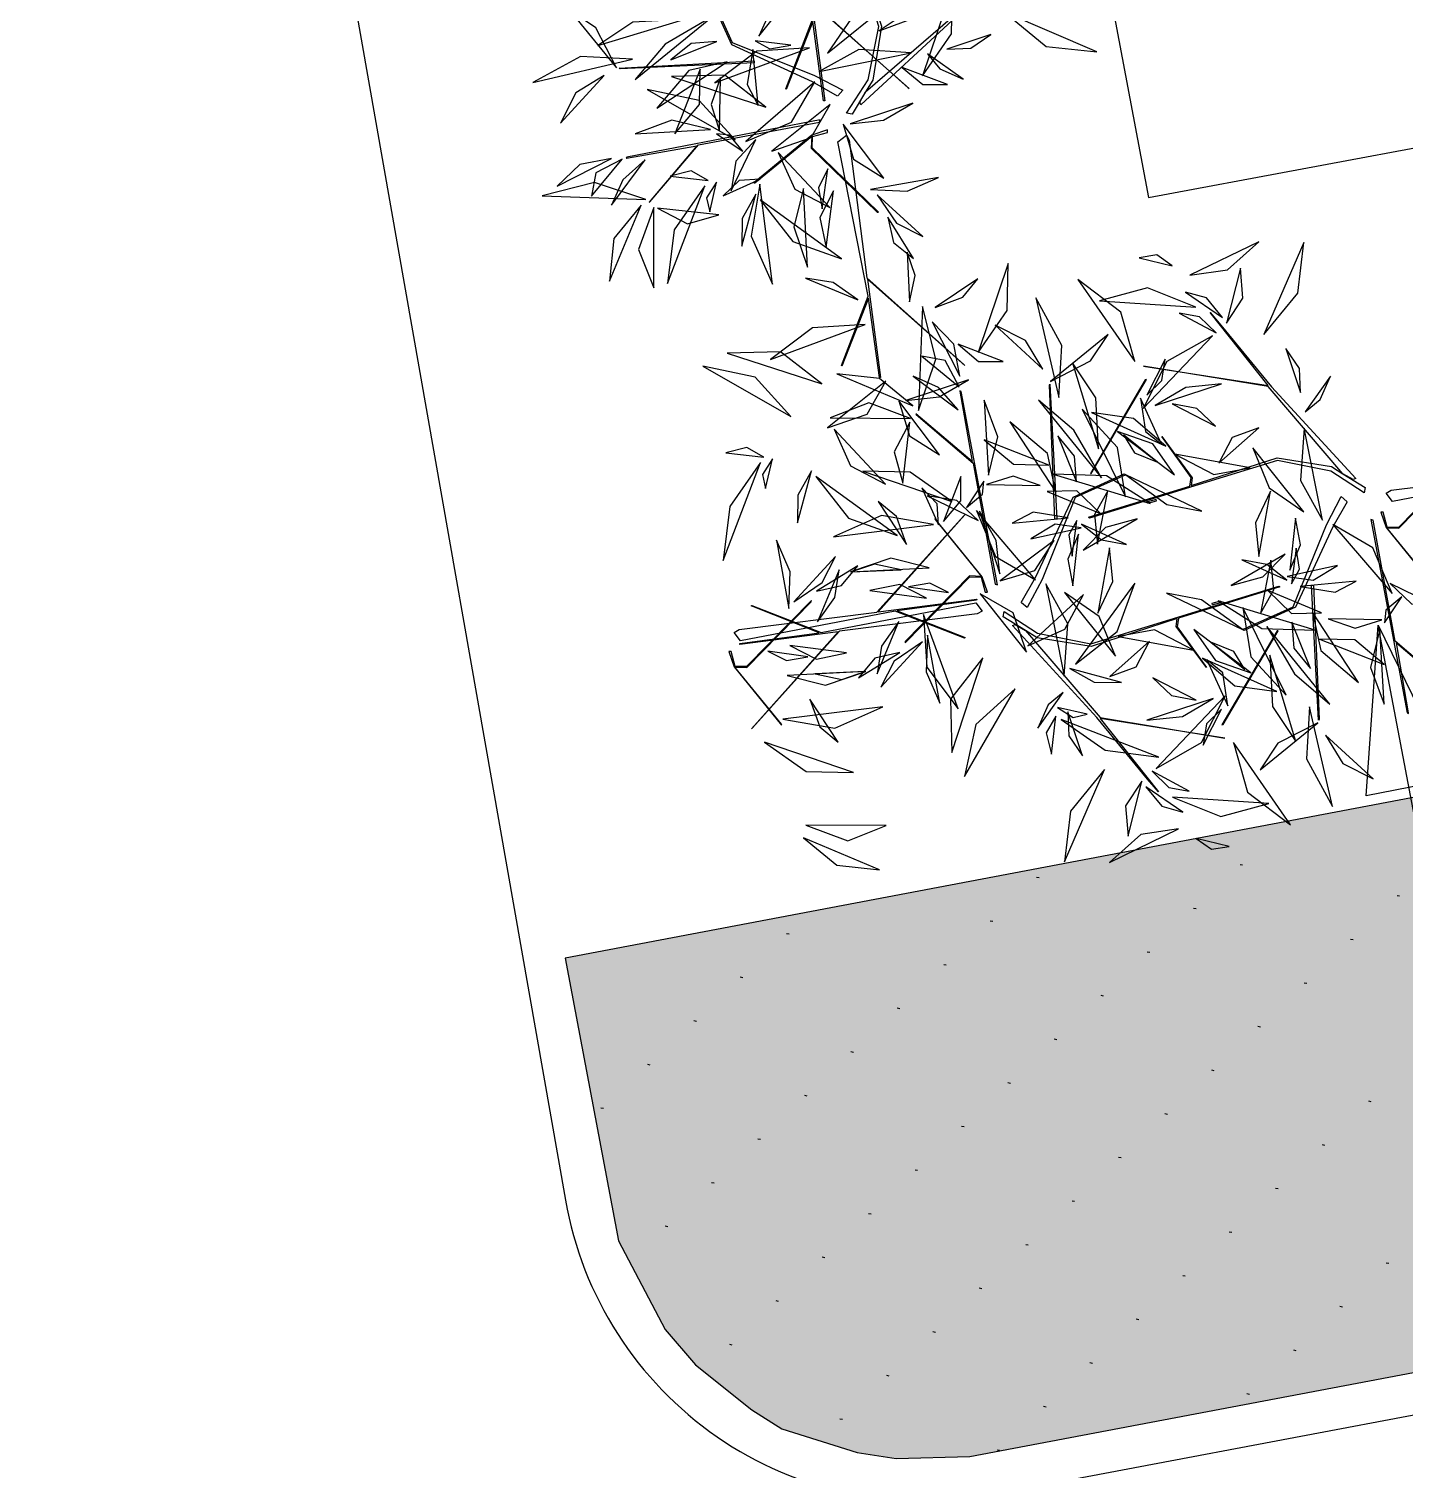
# Model space of a CAD drawing. Header units: centimetres. Extents: x 197412 to 267601, y -375791 to -305433.
# Drawn here: x 203006 to 205651, y -341814 to -339044 of the extents above; entities that cross this region are included whole.
import ezdxf

# ---------------------------------------------------------------- set-up
doc = ezdxf.new("R2010")
doc.units = ezdxf.units.CM
doc.layers.add('3-BAT C-Niveau 0', color=250, linetype='Continuous')

# ---------------------------------------------------------------- blocks, each defined once
blk = doc.blocks.new('Groupe-250-1')
at = {"linetype": 'Continuous', "flags": 128}
for points in [[(12313, -46793.02), (12306.65, -46788.84), (12296.37, -46786.8), (12260.24, -46797.91), (12260.03, -46797.73), (12279.5, -46791.75), (12279.78, -46790.05), (12274.12, -46782.22), (12279.95, -46790.14), (12279.79, -46791.64), (12296.33, -46786.27), (12306.72, -46787.97), (12308.94, -46789.36), (12294.56, -46772.61), (12270.63, -46768.65), (12294.55, -46772.42), (12283.41, -46758.36), (12285.5, -46760.79), (12295.19, -46772.62), (12311.41, -46790.28), (12310.91, -46790.48), (12308.94, -46789.36), (12313.24, -46791.97)], [(12252.52, -46772.33), (12252.64, -46772.11), (12253.97, -46798.09), (12253.59, -46798.07)], [(12260.4, -46789.3), (12260.59, -46789.3), (12271.17, -46771.25), (12270.91, -46771.28)], [(12361.56, -46770.47), (12344.96, -46789.11), (12363.87, -46786.66), (12363.85, -46786.89), (12348.61, -46788.91), (12361.67, -46794.08), (12361.5, -46794.16), (12348.19, -46788.97), (12318.49, -46794.7), (12317.23, -46793.08), (12318.21, -46792.53), (12344.67, -46789.22), (12361.37, -46770.64)], [(12316.24, -46796.73), (12317.23, -46799.69), (12326.36, -46810.89), (12326.33, -46810.71), (12317.41, -46799.73), (12319.72, -46799.84), (12332.04, -46787.22), (12332.09, -46786.95), (12319.64, -46799.66), (12317.46, -46799.59), (12316.71, -46796.73)], [(12236.25, -46797.25), (12219.65, -46815.89), (12238.56, -46813.43), (12238.54, -46813.67), (12223.3, -46815.68), (12236.36, -46820.85), (12236.19, -46820.94), (12222.88, -46815.74), (12193.18, -46821.47), (12191.92, -46819.86), (12192.9, -46819.31), (12219.36, -46815.99), (12236.06, -46797.42)], [(12240.63, -46812.11), (12239.64, -46809.15), (12230.51, -46797.95), (12230.55, -46798.13), (12239.46, -46809.11), (12237.15, -46809), (12224.83, -46821.62), (12224.79, -46821.88), (12237.23, -46809.18), (12239.41, -46809.25), (12240.16, -46812.11)], [(12243.87, -46815.82), (12250.22, -46820), (12260.5, -46822.04), (12296.64, -46810.93), (12296.84, -46811.11), (12277.37, -46817.09), (12277.09, -46818.79), (12282.75, -46826.62), (12276.92, -46818.7), (12277.08, -46817.19), (12260.54, -46822.57), (12250.15, -46820.87), (12247.93, -46819.48), (12262.32, -46836.22), (12286.24, -46840.19), (12262.32, -46836.42), (12273.47, -46850.48), (12271.37, -46848.05), (12261.68, -46836.22), (12245.46, -46818.55), (12245.96, -46818.36), (12247.93, -46819.48), (12243.63, -46816.87)], [(12304.35, -46836.51), (12304.23, -46836.73), (12302.9, -46810.75), (12303.29, -46810.77)], [(12190.93, -46823.51), (12191.92, -46826.47), (12201.05, -46837.67), (12201.02, -46837.49), (12192.1, -46826.5), (12194.41, -46826.62), (12206.73, -46814), (12206.78, -46813.73), (12194.33, -46826.43), (12192.15, -46826.37), (12191.4, -46823.5)], [(12195.31, -46838.37), (12211.91, -46819.73), (12193.01, -46822.18), (12193.03, -46821.95), (12208.26, -46819.93), (12195.2, -46814.76), (12195.37, -46814.68), (12208.68, -46819.87), (12238.38, -46814.14), (12239.64, -46815.75), (12238.66, -46816.3), (12212.2, -46819.62), (12195.5, -46838.2)], [(12296.47, -46819.54), (12296.28, -46819.54), (12285.7, -46837.59), (12285.96, -46837.56)]]:
    blk.add_lwpolyline(points, close=True, dxfattribs=at)
for points in [[(12235.35, -46773.51), (12237.66, -46786.99), (12226.86, -46777.84), (12226.92, -46777.98), (12237.87, -46787.31), (12242.14, -46810.58), (12242.59, -46810.71), (12235.57, -46773.52), (12235.32, -46773.4), (12235.34, -46773.47)], [(12247.12, -46814.07), (12249.87, -46809.28), (12257.07, -46793.83), (12266.88, -46789.39), (12267.23, -46789.56), (12257.47, -46793.9), (12251.12, -46809.66), (12248.29, -46815.09), (12247.17, -46814.17)], [(12309.75, -46794.77), (12307, -46799.56), (12299.8, -46815.01), (12289.99, -46819.45), (12289.64, -46819.28), (12299.4, -46814.94), (12305.76, -46799.18), (12308.58, -46793.75), (12309.7, -46794.67)], [(12321.53, -46835.33), (12319.22, -46821.85), (12330.01, -46831), (12329.95, -46830.86), (12319, -46821.53), (12314.73, -46798.26), (12314.28, -46798.13), (12321.31, -46835.32), (12321.55, -46835.44), (12321.53, -46835.37)]]:
    blk.add_lwpolyline(points, dxfattribs=at)
at = {"linetype": 'Continuous'}
for points in [[(12279.52, -46751.21, -212.86), (12286.79, -46750.17, -209.91), (12292.77, -46744.78, -208.14), (12292.77, -46744.78, -208.14), (12279.52, -46751.21, -212.86)], [(12279.52, -46751.21, -212.86), (12286.79, -46750.17, -209.91), (12292.77, -46744.78, -208.14), (12292.77, -46744.78, -208.14), (12279.52, -46751.21, -212.86)], [(12293.73, -46762.62, -223.66), (12300.31, -46754.62, -222.36), (12301.41, -46744.88, -219.58), (12301.41, -46744.88, -219.58), (12293.73, -46762.62, -223.66)], [(12276.13, -46749.37, -211.21), (12273.18, -46747.3, -209.03), (12269.8, -46747.87, -206.71), (12269.8, -46747.87, -206.71), (12276.13, -46749.37, -211.21)], [(12276.13, -46749.37, -211.21), (12273.18, -46747.3, -209.03), (12269.8, -46747.87, -206.71), (12269.8, -46747.87, -206.71), (12276.13, -46749.37, -211.21)], [(12286.6, -46760.42, -232.48), (12289.68, -46755.63, -232.45), (12289.23, -46749.86, -231.83), (12289.23, -46749.86, -231.83), (12286.6, -46760.42, -232.48)], [(12268.95, -46767.8, -215.07), (12266.26, -46758.27, -213.8), (12258, -46752, -214.42), (12258, -46752, -214.42), (12268.95, -46767.8, -215.07)], [(12280.67, -46757.32, -228.35), (12271.38, -46753.61, -229.1), (12262.15, -46756.11, -232.12), (12262.15, -46756.11, -232.12), (12280.67, -46757.32, -228.35)], [(12254.35, -46774.71, -223.19), (12254.94, -46764.7, -225.59), (12249.95, -46755.52, -225.79), (12249.95, -46755.52, -225.79), (12254.35, -46774.71, -223.19)], [(12254.35, -46774.71, -223.19), (12254.94, -46764.7, -225.59), (12249.95, -46755.52, -225.79), (12249.95, -46755.52, -225.79), (12254.35, -46774.71, -223.19)], [(12285.79, -46759.32, -232.75), (12282.74, -46755.57, -233.5), (12278.69, -46754.46, -235.42), (12278.69, -46754.46, -235.42), (12285.79, -46759.32, -232.75)], [(12227.36, -46777.2, -186.41), (12230.7, -46767.33, -187.61), (12228.17, -46757.23, -186.97), (12228.17, -46757.23, -186.97), (12227.36, -46777.2, -186.41)], [(12284.57, -46762.28, -229.3), (12281.39, -46759.19, -228.25), (12277.45, -46758.48, -226.49), (12277.45, -46758.48, -226.49), (12284.57, -46762.28, -229.3)], [(12235.3, -46770.61, -174.84), (12234.17, -46764.48, -175.45), (12230.01, -46760.16, -176.76), (12230.01, -46760.16, -176.76), (12235.3, -46770.61, -174.84)], [(12251.25, -46769.26, -215.73), (12247.92, -46763.77, -216.78), (12242.1, -46760.82, -215.22), (12242.1, -46760.82, -215.22), (12251.25, -46769.26, -215.73)], [(12251.25, -46769.26, -215.73), (12247.92, -46763.77, -216.78), (12242.1, -46760.82, -215.22), (12242.1, -46760.82, -215.22), (12251.25, -46769.26, -215.73)], [(12252.73, -46771.61, -214.21), (12260.41, -46767.68, -211.43), (12263.82, -46762.6, -206.15), (12263.82, -46762.6, -206.15), (12252.73, -46771.61, -214.21)], [(12283.85, -46762.82, -228.97), (12275.11, -46767.8, -227.8), (12270.56, -46776.79, -227.09), (12270.56, -46776.79, -227.09), (12283.85, -46762.82, -228.97)], [(12235.16, -46772.68, -174.58), (12232.53, -46767.59, -172.2), (12228.04, -46766.75, -168.43), (12228.04, -46766.75, -168.43), (12235.16, -46772.68, -174.58)], [(12271.27, -46774.22, -211.6), (12274.16, -46771.42, -211.07), (12274.76, -46767.32, -211.1), (12274.76, -46767.32, -211.1), (12271.27, -46774.22, -211.6)], [(12300.8, -46773.74, -172.05), (12300.6, -46769.1, -171.7), (12298, -46765.26, -172.02), (12298, -46765.26, -172.02), (12300.8, -46773.74, -172.05)], [(12300.8, -46773.74, -172.05), (12300.6, -46769.1, -171.7), (12298, -46765.26, -172.02), (12298, -46765.26, -172.02), (12300.8, -46773.74, -172.05)], [(12226.28, -46776.29, -186.4), (12219.91, -46771.02, -186.75), (12211.71, -46770.15, -187), (12211.71, -46770.15, -187), (12226.28, -46776.29, -186.4)], [(12261.95, -46784.59, -221.24), (12261.48, -46774.78, -218.96), (12257, -46768.04, -214.31), (12257, -46768.04, -214.31), (12261.95, -46784.59, -221.24)], [(12235.03, -46777.09, -186.97), (12231.2, -46772.77, -187.38), (12226.32, -46770.59, -185.5), (12226.32, -46770.59, -185.5), (12235.03, -46777.09, -186.97)], [(12285.6, -46772.1, -196.26), (12278.74, -46772.8, -195.05), (12272.87, -46776.26, -196.39), (12272.87, -46776.26, -196.39), (12285.6, -46772.1, -196.26)], [(12301.68, -46777.44, -171.59), (12304.59, -46775.06, -169.03), (12306.56, -46770.61, -167.96), (12306.56, -46770.61, -167.96), (12301.68, -46777.44, -171.59)], [(12225.86, -46778.74, -182.25), (12217.8, -46775.74, -178.08), (12210.4, -46778.62, -173.29), (12210.4, -46778.62, -173.29), (12225.86, -46778.74, -182.25)], [(12240.81, -46789.64, -200.41), (12242.61, -46782.26, -200.32), (12240.01, -46775.18, -200.54), (12240.01, -46775.18, -200.54), (12240.81, -46789.64, -200.41)], [(12262.53, -46790.11, -210.1), (12257.23, -46781.01, -209.96), (12250.44, -46775.2, -205.95), (12250.44, -46775.2, -205.95), (12262.53, -46790.11, -210.1)], [(12270.02, -46774.85, -202.5), (12271.02, -46781.25, -200.11), (12274.07, -46783.69, -195.35), (12274.07, -46783.69, -195.35), (12270.02, -46774.85, -202.5)], [(12267.19, -46793.78, -194.97), (12265.6, -46784.28, -192.57), (12258.82, -46776.95, -191.31), (12258.82, -46776.95, -191.31), (12267.19, -46793.78, -194.97)], [(12274.91, -46784.03, -201.48), (12268.67, -46778.71, -202.35), (12260.63, -46777.61, -201.76), (12260.63, -46777.61, -201.76), (12274.91, -46784.03, -201.48)], [(12284.46, -46780.23, -195.33), (12280.86, -46776.84, -195.1), (12276.14, -46775.94, -194.26), (12276.14, -46775.94, -194.26), (12284.46, -46780.23, -195.33)], [(12225.7, -46779.44, -181.99), (12222.68, -46785.16, -181.12), (12224.38, -46791.17, -179.03), (12224.38, -46791.17, -179.03), (12225.7, -46779.44, -181.99)], [(12253.79, -46792.87, -233.25), (12252.15, -46785.49, -238.65), (12244.95, -46779.35, -241.93), (12244.95, -46779.35, -241.93), (12253.79, -46792.87, -233.25)], [(12276.58, -46789.56, -207.16), (12272.42, -46783.62, -205.48), (12265.61, -46781.25, -203.83), (12265.61, -46781.25, -203.83), (12276.58, -46789.56, -207.16)], [(12276.58, -46789.56, -207.16), (12272.42, -46783.62, -205.48), (12265.61, -46781.25, -203.83), (12265.61, -46781.25, -203.83), (12276.58, -46789.56, -207.16)], [(12292.76, -46780.5, -184.69), (12287.68, -46782.4, -183.17), (12285.1, -46787.31, -181.63), (12285.1, -46787.31, -181.63), (12292.76, -46780.5, -184.69)], [(12301.48, -46780.57, -176.08), (12300.78, -46790.65, -174.79), (12305.02, -46798.3, -170.69), (12305.02, -46798.3, -170.69), (12301.48, -46780.57, -176.08)], [(12239.99, -46782.82, -189.87), (12245.64, -46787.54, -186.93), (12252.41, -46787.68, -183.27), (12252.41, -46787.68, -183.27), (12239.99, -46782.82, -189.87)], [(12257.72, -46790.93, -207.72), (12257.36, -46785.96, -206.62), (12254.18, -46782.05, -205.86), (12254.18, -46782.05, -205.86), (12257.72, -46790.93, -207.72)], [(12266.76, -46781.89, -218.46), (12268.9, -46785.35, -216.39), (12273.34, -46787.1, -215.43), (12273.34, -46787.1, -215.43), (12266.76, -46781.89, -218.46)], [(12276.65, -46785.6, -188.89), (12284.14, -46789.5, -185.79), (12291.1, -46788.21, -181.22), (12291.1, -46788.21, -181.22), (12276.65, -46785.6, -188.89)], [(12291.63, -46784.4, -205.3), (12294.76, -46792.05, -204.92), (12301.46, -46796.67, -203.9), (12301.46, -46796.67, -203.9), (12291.63, -46784.4, -205.3)], [(12233.81, -46794.68, -207.25), (12225.77, -46789.04, -205.29), (12216.7, -46788.83, -201.98), (12216.7, -46788.83, -201.98), (12233.81, -46794.68, -207.25)], [(12271.9, -46795.06, -206.43), (12263.51, -46789.75, -204.4), (12253.26, -46789.45, -204.36), (12253.26, -46789.45, -204.36), (12271.9, -46795.06, -206.43)], [(12271.9, -46795.06, -206.43), (12263.51, -46789.75, -204.4), (12253.26, -46789.45, -204.36), (12253.26, -46789.45, -204.36), (12271.9, -46795.06, -206.43)], [(12267.23, -46789.56, -197.23), (12275.09, -46795.26, -194.28), (12281.82, -46796.55, -188.42), (12281.82, -46796.55, -188.42), (12267.23, -46789.56, -197.23)], [(12231.22, -46799.18, -179.83), (12230.99, -46795.13, -178.67), (12228.03, -46792.03, -177.99), (12228.03, -46792.03, -177.99), (12231.22, -46799.18, -179.83)], [(12232.21, -46798.53, -215.21), (12235.49, -46794.59, -213.09), (12235.51, -46789.86, -210.46), (12235.51, -46789.86, -210.46), (12232.21, -46798.53, -215.21)], [(12236.63, -46795.86, -177.75), (12239.67, -46793.29, -175.38), (12239.94, -46790.8, -172.12), (12239.94, -46790.8, -172.12), (12236.63, -46795.86, -177.75)], [(12250.79, -46791.6, -229.03), (12245.6, -46789.79, -227.48), (12240.45, -46791.39, -225.66), (12240.45, -46791.39, -225.66), (12250.79, -46791.6, -229.03)], [(12225.1, -46802.93, -210.84), (12223.17, -46797.59, -209.98), (12219.63, -46794.7, -207.2), (12219.63, -46794.7, -207.2), (12225.1, -46802.93, -210.84)], [(12238.82, -46798.36, -207.06), (12234.72, -46794.47, -208.24), (12229.01, -46793.59, -209.24), (12229.01, -46793.59, -209.24), (12238.82, -46798.36, -207.06)], [(12262.35, -46797.02, -194.21), (12257.83, -46792.63, -192.81), (12252.08, -46792.76, -190.06), (12252.08, -46792.76, -190.06), (12262.35, -46797.02, -194.21)], [(12262.35, -46797.02, -194.21), (12257.83, -46792.63, -192.81), (12252.08, -46792.76, -190.06), (12252.08, -46792.76, -190.06), (12262.35, -46797.02, -194.21)], [(12263.77, -46792.63, -199.77), (12261.2, -46797.19, -197.57), (12261.76, -46802.9, -196.35), (12261.76, -46802.9, -196.35), (12263.77, -46792.63, -199.77)], [(12273.14, -46794.55, -203.84), (12273.04, -46794.32, -203.87), (12271.36, -46794.76, -202.04), (12271.46, -46794.98, -202.02), (12273.14, -46794.55, -203.84)], [(12295.05, -46792.69, -185.42), (12292.17, -46798.78, -185.31), (12292.79, -46805.25, -184.01), (12292.79, -46805.25, -184.01), (12295.05, -46792.69, -185.42)], [(12230.23, -46799.09, -179.52), (12220.26, -46797.39, -178.73), (12211.06, -46801.47, -177.91), (12211.06, -46801.47, -177.91), (12230.23, -46799.09, -179.52)], [(12238.5, -46796.45, -178.9), (12242.18, -46805.23, -176.01), (12249.89, -46809.73, -172.29), (12249.89, -46809.73, -172.29), (12238.5, -46796.45, -178.9)], [(12238.5, -46796.45, -178.9), (12242.18, -46805.23, -176.01), (12249.89, -46809.73, -172.29), (12249.89, -46809.73, -172.29), (12238.5, -46796.45, -178.9)], [(12242.98, -46808.58, -200.44), (12242.29, -46802.17, -199.26), (12239.07, -46796.54, -200.49), (12239.07, -46796.54, -200.49), (12242.98, -46808.58, -200.44)], [(12256.13, -46797.84, -198.87), (12249.4, -46796.72, -195.41), (12245.38, -46798.85, -190.33), (12245.38, -46798.85, -190.33), (12256.13, -46797.84, -198.87)], [(12298.73, -46807.88, -183.47), (12300.82, -46803.04, -183.7), (12299.83, -46797.92, -184.07), (12299.83, -46797.92, -184.07), (12298.73, -46807.88, -183.47)], [(12298.73, -46807.88, -183.47), (12300.82, -46803.04, -183.7), (12299.83, -46797.92, -184.07), (12299.83, -46797.92, -184.07), (12298.73, -46807.88, -183.47)], [(12258.64, -46799.72, -183.73), (12253.64, -46799.06, -181.29), (12248.95, -46801.87, -179.52), (12248.95, -46801.87, -179.52), (12258.64, -46799.72, -183.73)], [(12257.83, -46798.31, -202.35), (12256.24, -46801.12, -200.21), (12256.94, -46805.18, -199.09), (12256.94, -46805.18, -199.09), (12257.83, -46798.31, -202.35)], [(12258.73, -46799.02, -202.12), (12262.56, -46802.07, -201.54), (12267.35, -46802.95, -202.14), (12267.35, -46802.95, -202.14), (12258.73, -46799.02, -202.12)], [(12269.38, -46798.03, -199.98), (12263.34, -46799.68, -200.36), (12259.01, -46804.04, -199.46), (12259.01, -46804.04, -199.46), (12269.38, -46798.03, -199.98)], [(12318.38, -46812.39, -178.9), (12314.7, -46803.61, -176.01), (12306.99, -46799.11, -172.29), (12306.99, -46799.11, -172.29), (12318.38, -46812.39, -178.9)], [(12318.38, -46812.39, -178.9), (12314.7, -46803.61, -176.01), (12306.99, -46799.11, -172.29), (12306.99, -46799.11, -172.29), (12318.38, -46812.39, -178.9)], [(12202.43, -46815.25, -183.78), (12202.74, -46808.22, -183.14), (12200.11, -46802.15, -184.94), (12200.11, -46802.15, -184.94), (12202.43, -46815.25, -183.78)], [(12243.04, -46809.93, -200.73), (12249.74, -46807.94, -197.34), (12253.46, -46802.17, -193.77), (12253.46, -46802.17, -193.77), (12243.04, -46809.93, -200.73)], [(12243.04, -46809.93, -200.73), (12249.74, -46807.94, -197.34), (12253.46, -46802.17, -193.77), (12253.46, -46802.17, -193.77), (12243.04, -46809.93, -200.73)], [(12258.14, -46800.96, -183.47), (12256.05, -46805.8, -183.7), (12257.05, -46810.92, -184.07), (12257.05, -46810.92, -184.07), (12258.14, -46800.96, -183.47)], [(12258.14, -46800.96, -183.47), (12256.05, -46805.8, -183.7), (12257.05, -46810.92, -184.07), (12257.05, -46810.92, -184.07), (12258.14, -46800.96, -183.47)], [(12203.44, -46813.98, -176.88), (12208.87, -46810.27, -176.9), (12211.44, -46805.24, -174.04), (12211.44, -46805.24, -174.04), (12203.44, -46813.98, -176.88)], [(12229.42, -46807.46, -247.3), (12222.07, -46805.61, -244.69), (12214.3, -46808.23, -243.35), (12214.3, -46808.23, -243.35), (12229.42, -46807.46, -247.3)], [(12229.42, -46807.46, -247.3), (12222.07, -46805.61, -244.69), (12214.3, -46808.23, -243.35), (12214.3, -46808.23, -243.35), (12229.42, -46807.46, -247.3)], [(12261.82, -46816.15, -185.42), (12264.7, -46810.06, -185.31), (12264.09, -46803.59, -184.01), (12264.09, -46803.59, -184.01), (12261.82, -46816.15, -185.42)], [(12287.49, -46810.81, -199.98), (12293.54, -46809.16, -200.36), (12297.86, -46804.8, -199.46), (12297.86, -46804.8, -199.46), (12287.49, -46810.81, -199.98)], [(12298.14, -46809.82, -202.12), (12294.32, -46806.77, -201.54), (12289.52, -46805.89, -202.14), (12289.52, -46805.89, -202.14), (12298.14, -46809.82, -202.12)], [(12293.1, -46816.21, -199.77), (12295.68, -46811.65, -197.57), (12295.12, -46805.94, -196.35), (12295.12, -46805.94, -196.35), (12293.1, -46816.21, -199.77)], [(12299.04, -46810.53, -202.35), (12300.63, -46807.71, -200.21), (12299.93, -46803.66, -199.09), (12299.93, -46803.66, -199.09), (12299.04, -46810.53, -202.35)], [(12207.76, -46811.92, -161.32), (12212.58, -46810.85, -161.24), (12215.71, -46807.04, -160.95), (12215.71, -46807.04, -160.95), (12207.76, -46811.92, -161.32)], [(12207.99, -46817.84, -228.81), (12211.32, -46813.12, -229.15), (12212.15, -46807.8, -227.32), (12212.15, -46807.8, -227.32), (12207.99, -46817.84, -228.81)], [(12224.02, -46807.82, -223.21), (12218.92, -46806.71, -222.61), (12214.49, -46808.23, -220.88), (12214.49, -46808.23, -220.88), (12224.02, -46807.82, -223.21)], [(12224.02, -46807.82, -223.21), (12218.92, -46806.71, -222.61), (12214.49, -46808.23, -220.88), (12214.49, -46808.23, -220.88), (12224.02, -46807.82, -223.21)], [(12298.24, -46809.12, -183.73), (12303.23, -46809.78, -181.29), (12307.92, -46806.97, -179.52), (12307.92, -46806.97, -179.52), (12298.24, -46809.12, -183.73)], [(12228.91, -46813.28, -186.16), (12223.78, -46810.62, -185.75), (12218.04, -46811.81, -185.13), (12218.04, -46811.81, -185.13), (12228.91, -46813.28, -186.16)], [(12233.13, -46812.16, -197.01), (12229.54, -46810.38, -196.39), (12225.46, -46811.07, -196.61), (12225.46, -46811.07, -196.61), (12233.13, -46812.16, -197.01)], [(12255.39, -46828.27, -176.08), (12256.1, -46818.19, -174.79), (12251.86, -46810.54, -170.69), (12251.86, -46810.54, -170.69), (12255.39, -46828.27, -176.08)], [(12257.52, -46825.96, -204.31), (12265.54, -46819.69, -204.16), (12268.92, -46810.36, -202.67), (12268.92, -46810.36, -202.67), (12257.52, -46825.96, -204.31)], [(12294.52, -46811.82, -194.21), (12299.04, -46816.21, -192.81), (12304.8, -46816.08, -190.06), (12304.8, -46816.08, -190.06), (12294.52, -46811.82, -194.21)], [(12294.52, -46811.82, -194.21), (12299.04, -46816.21, -192.81), (12304.8, -46816.08, -190.06), (12304.8, -46816.08, -190.06), (12294.52, -46811.82, -194.21)], [(12300.75, -46811, -198.87), (12307.48, -46812.12, -195.41), (12311.49, -46809.99, -190.33), (12311.49, -46809.99, -190.33), (12300.75, -46811, -198.87)], [(12318.05, -46810.48, -207.06), (12322.15, -46814.37, -208.24), (12327.86, -46815.25, -209.24), (12327.86, -46815.25, -209.24), (12318.05, -46810.48, -207.06)], [(12248.16, -46823.64, -210.57), (12245.6, -46816.06, -206.9), (12239.24, -46812.45, -202.54), (12239.24, -46812.45, -202.54), (12248.16, -46823.64, -210.57)], [(12248.41, -46822.42, -217.22), (12255.5, -46819.25, -219.34), (12259.06, -46812.55, -221.55), (12259.06, -46812.55, -221.55), (12248.41, -46822.42, -217.22)], [(12265.24, -46824.44, -205.3), (12262.11, -46816.79, -204.92), (12255.42, -46812.17, -203.9), (12255.42, -46812.17, -203.9), (12265.24, -46824.44, -205.3)], [(12289.64, -46819.28, -197.23), (12281.79, -46813.58, -194.28), (12275.05, -46812.29, -188.42), (12275.05, -46812.29, -188.42), (12289.64, -46819.28, -197.23)], [(12283.73, -46814.29, -203.84), (12283.83, -46814.52, -203.87), (12285.51, -46814.08, -202.04), (12285.41, -46813.86, -202.02), (12283.73, -46814.29, -203.84)], [(12284.97, -46813.78, -206.43), (12293.36, -46819.09, -204.4), (12303.61, -46819.39, -204.36), (12303.61, -46819.39, -204.36), (12284.97, -46813.78, -206.43)], [(12284.97, -46813.78, -206.43), (12293.36, -46819.09, -204.4), (12303.61, -46819.39, -204.36), (12303.61, -46819.39, -204.36), (12284.97, -46813.78, -206.43)], [(12320.25, -46812.98, -177.75), (12317.2, -46815.55, -175.38), (12316.94, -46818.04, -172.12), (12316.94, -46818.04, -172.12), (12320.25, -46812.98, -177.75)], [(12228.36, -46816.38, -225.36), (12228.95, -46826.5, -224.7), (12235.01, -46834.55, -224), (12235.01, -46834.55, -224), (12228.36, -46816.38, -225.36)], [(12289.68, -46815.06, -194.97), (12291.27, -46824.56, -192.57), (12298.05, -46831.89, -191.31), (12298.05, -46831.89, -191.31), (12289.68, -46815.06, -194.97)], [(12303.08, -46815.97, -233.25), (12304.72, -46823.34, -238.65), (12311.92, -46829.49, -241.93), (12311.92, -46829.49, -241.93), (12303.08, -46815.97, -233.25)], [(12306.08, -46817.24, -229.03), (12311.27, -46819.05, -227.48), (12316.42, -46817.45, -225.66), (12316.42, -46817.45, -225.66), (12306.08, -46817.24, -229.03)], [(12223.57, -46817.77, -228.81), (12220.24, -46822.49, -229.15), (12219.42, -46827.81, -227.32), (12219.42, -46827.81, -227.32), (12223.57, -46817.77, -228.81)], [(12280.22, -46823.24, -188.89), (12272.73, -46819.34, -185.79), (12265.77, -46820.63, -181.22), (12265.77, -46820.63, -181.22), (12280.22, -46823.24, -188.89)], [(12280.3, -46819.28, -207.16), (12284.45, -46825.22, -205.48), (12291.26, -46827.59, -203.83), (12291.26, -46827.59, -203.83), (12280.3, -46819.28, -207.16)], [(12280.3, -46819.28, -207.16), (12284.45, -46825.22, -205.48), (12291.26, -46827.59, -203.83), (12291.26, -46827.59, -203.83), (12280.3, -46819.28, -207.16)], [(12294.34, -46818.73, -210.1), (12299.64, -46827.83, -209.96), (12306.43, -46833.64, -205.95), (12306.43, -46833.64, -205.95), (12294.34, -46818.73, -210.1)], [(12299.15, -46817.91, -207.72), (12299.51, -46822.88, -206.62), (12302.69, -46826.79, -205.86), (12302.69, -46826.79, -205.86), (12299.15, -46817.91, -207.72)], [(12316.06, -46819.2, -200.41), (12314.26, -46826.58, -200.32), (12316.87, -46833.66, -200.54), (12316.87, -46833.66, -200.54), (12316.06, -46819.2, -200.41)], [(12202.65, -46822.34, -186.16), (12207.78, -46825, -185.75), (12213.52, -46823.8, -185.13), (12213.52, -46823.8, -185.13), (12202.65, -46822.34, -186.16)], [(12228.12, -46821.63, -176.88), (12222.69, -46825.35, -176.9), (12220.12, -46830.38, -174.04), (12220.12, -46830.38, -174.04), (12228.12, -46821.63, -176.88)], [(12229.13, -46820.36, -183.78), (12228.83, -46827.4, -183.14), (12231.45, -46833.46, -184.94), (12231.45, -46833.46, -184.94), (12229.13, -46820.36, -183.78)], [(12264.12, -46828.34, -184.69), (12269.19, -46826.44, -183.17), (12271.77, -46821.53, -181.63), (12271.77, -46821.53, -181.63), (12264.12, -46828.34, -184.69)], [(12290.11, -46826.95, -218.46), (12287.97, -46823.49, -216.39), (12283.54, -46821.74, -215.43), (12283.54, -46821.74, -215.43), (12290.11, -46826.95, -218.46)], [(12316.88, -46826.02, -189.87), (12311.24, -46821.3, -186.93), (12304.47, -46821.16, -183.27), (12304.47, -46821.16, -183.27), (12316.88, -46826.02, -189.87)], [(12198.43, -46823.45, -197.01), (12202.02, -46825.23, -196.39), (12206.1, -46824.55, -196.61), (12206.1, -46824.55, -196.61), (12198.43, -46823.45, -197.01)], [(12223.8, -46823.7, -161.32), (12218.98, -46824.77, -161.24), (12215.85, -46828.57, -160.95), (12215.85, -46828.57, -160.95), (12223.8, -46823.7, -161.32)], [(12239.71, -46824.76, -220.85), (12233.53, -46832.67, -221.31), (12233.78, -46842.92, -222.56), (12233.78, -46842.92, -222.56), (12239.71, -46824.76, -220.85)], [(12281.96, -46824.81, -201.48), (12288.2, -46830.13, -202.35), (12296.24, -46831.23, -201.76), (12296.24, -46831.23, -201.76), (12281.96, -46824.81, -201.48)], [(12286.85, -46833.99, -202.5), (12285.85, -46827.59, -200.11), (12282.8, -46825.15, -195.35), (12282.8, -46825.15, -195.35), (12286.85, -46833.99, -202.5)], [(12294.92, -46824.25, -221.24), (12295.39, -46834.06, -218.96), (12299.87, -46840.8, -214.31), (12299.87, -46840.8, -214.31), (12294.92, -46824.25, -221.24)], [(12202.14, -46828.15, -247.3), (12209.49, -46830.01, -244.69), (12217.26, -46827.38, -243.35), (12217.26, -46827.38, -243.35), (12202.14, -46828.15, -247.3)], [(12202.14, -46828.15, -247.3), (12209.49, -46830.01, -244.69), (12217.26, -46827.38, -243.35), (12217.26, -46827.38, -243.35), (12202.14, -46828.15, -247.3)], [(12207.54, -46827.8, -223.21), (12212.64, -46828.91, -222.61), (12217.07, -46827.39, -220.88), (12217.07, -46827.39, -220.88), (12207.54, -46827.8, -223.21)], [(12207.54, -46827.8, -223.21), (12212.64, -46828.91, -222.61), (12217.07, -46827.39, -220.88), (12217.07, -46827.39, -220.88), (12207.54, -46827.8, -223.21)], [(12256.43, -46826.76, -204.62), (12261.11, -46829.39, -205.07), (12266.41, -46829.49, -204.23), (12266.41, -46829.49, -204.23), (12256.43, -46826.76, -204.62)], [(12245.98, -46830.72, -220.09), (12238.37, -46837.56, -220.53), (12236.23, -46847.57, -219.34), (12236.23, -46847.57, -219.34), (12245.98, -46830.72, -220.09)], [(12272.42, -46828.61, -195.33), (12276.01, -46832, -195.1), (12280.73, -46832.9, -194.26), (12280.73, -46832.9, -194.26), (12272.42, -46828.61, -195.33)], [(12206.46, -46832.68, -210.84), (12208.39, -46838.02, -209.98), (12211.93, -46840.92, -207.2), (12211.93, -46840.92, -207.2), (12206.46, -46832.68, -210.84)], [(12255.2, -46831.4, -171.59), (12252.28, -46833.78, -169.03), (12250.31, -46838.23, -167.96), (12250.31, -46838.23, -167.96), (12255.2, -46831.4, -171.59)], [(12271.27, -46836.74, -196.26), (12278.14, -46836.04, -195.05), (12284, -46832.58, -196.39), (12284, -46832.58, -196.39), (12271.27, -46836.74, -196.26)], [(12273.02, -46846.02, -228.97), (12281.76, -46841.04, -227.8), (12286.31, -46832.05, -227.09), (12286.31, -46832.05, -227.09), (12273.02, -46846.02, -228.97)], [(12201.33, -46836.53, -179.52), (12211.31, -46838.23, -178.73), (12220.5, -46834.14, -177.91), (12220.5, -46834.14, -177.91), (12201.33, -46836.53, -179.52)], [(12253.76, -46835.94, -213.12), (12251.9, -46839.17, -210.71), (12252.93, -46843.23, -208.62), (12252.93, -46843.23, -208.62), (12253.76, -46835.94, -213.12)], [(12253.76, -46835.94, -213.12), (12251.9, -46839.17, -210.71), (12252.93, -46843.23, -208.62), (12252.93, -46843.23, -208.62), (12253.76, -46835.94, -213.12)], [(12254.1, -46834.28, -212.09), (12257.09, -46836.22, -209.87), (12259.78, -46835.59, -207.1), (12259.78, -46835.59, -207.1), (12254.1, -46834.28, -212.09)], [(12254.1, -46834.28, -212.09), (12257.09, -46836.22, -209.87), (12259.78, -46835.59, -207.1), (12259.78, -46835.59, -207.1), (12254.1, -46834.28, -212.09)], [(12254.81, -46836.59, -212.64), (12263.25, -46842.47, -211.07), (12273.58, -46843.81, -212.06), (12273.58, -46843.81, -212.06), (12254.81, -46836.59, -212.64)], [(12254.81, -46836.59, -212.64), (12263.25, -46842.47, -211.07), (12273.58, -46843.81, -212.06), (12273.58, -46843.81, -212.06), (12254.81, -46836.59, -212.64)], [(12256.07, -46835.1, -172.05), (12256.27, -46839.74, -171.7), (12258.88, -46843.58, -172.02), (12258.88, -46843.58, -172.02), (12256.07, -46835.1, -172.05)], [(12256.07, -46835.1, -172.05), (12256.27, -46839.74, -171.7), (12258.88, -46843.58, -172.02), (12258.88, -46843.58, -172.02), (12256.07, -46835.1, -172.05)], [(12285.61, -46834.62, -211.6), (12282.71, -46837.42, -211.07), (12282.11, -46841.52, -211.1), (12282.11, -46841.52, -211.1), (12285.61, -46834.62, -211.6)], [(12302.53, -46834.13, -223.19), (12301.93, -46844.14, -225.59), (12306.92, -46853.32, -225.79), (12306.92, -46853.32, -225.79), (12302.53, -46834.13, -223.19)], [(12302.53, -46834.13, -223.19), (12301.93, -46844.14, -225.59), (12306.92, -46853.32, -225.79), (12306.92, -46853.32, -225.79), (12302.53, -46834.13, -223.19)], [(12304.15, -46837.23, -214.21), (12296.46, -46841.16, -211.43), (12293.06, -46846.24, -206.15), (12293.06, -46846.24, -206.15), (12304.15, -46837.23, -214.21)], [(12197.75, -46840.94, -207.25), (12205.79, -46846.58, -205.29), (12214.86, -46846.78, -201.98), (12214.86, -46846.78, -201.98), (12197.75, -46840.94, -207.25)], [(12287.92, -46841.04, -215.07), (12290.62, -46850.57, -213.8), (12298.87, -46856.84, -214.42), (12298.87, -46856.84, -214.42), (12287.92, -46841.04, -215.07)], [(12305.62, -46839.58, -215.73), (12308.95, -46845.07, -216.78), (12314.77, -46848.02, -215.22), (12314.77, -46848.02, -215.22), (12305.62, -46839.58, -215.73)], [(12305.62, -46839.58, -215.73), (12308.95, -46845.07, -216.78), (12314.77, -46848.02, -215.22), (12314.77, -46848.02, -215.22), (12305.62, -46839.58, -215.73)], [(12263.14, -46846.22, -223.66), (12256.56, -46854.22, -222.36), (12255.46, -46863.96, -219.58), (12255.46, -46863.96, -219.58), (12263.14, -46846.22, -223.66)], [(12272.3, -46846.55, -229.3), (12275.48, -46849.65, -228.25), (12279.42, -46850.36, -226.49), (12279.42, -46850.36, -226.49), (12272.3, -46846.55, -229.3)], [(12270.27, -46848.41, -232.48), (12267.19, -46853.21, -232.45), (12267.64, -46858.98, -231.83), (12267.64, -46858.98, -231.83), (12270.27, -46848.41, -232.48)], [(12271.08, -46849.51, -232.75), (12274.13, -46853.27, -233.5), (12278.18, -46854.38, -235.42), (12278.18, -46854.38, -235.42), (12271.08, -46849.51, -232.75)], [(12276.21, -46851.52, -228.35), (12285.5, -46855.23, -229.1), (12294.72, -46852.73, -232.12), (12294.72, -46852.73, -232.12), (12276.21, -46851.52, -228.35)], [(12205.7, -46856.88, -182.25), (12213.77, -46859.88, -178.08), (12221.16, -46856.99, -173.29), (12221.16, -46856.99, -173.29), (12205.7, -46856.88, -182.25)], [(12277.36, -46857.62, -212.86), (12270.08, -46858.67, -209.91), (12264.1, -46864.06, -208.14), (12264.1, -46864.06, -208.14), (12277.36, -46857.62, -212.86)], [(12277.36, -46857.62, -212.86), (12270.08, -46858.67, -209.91), (12264.1, -46864.06, -208.14), (12264.1, -46864.06, -208.14), (12277.36, -46857.62, -212.86)], [(12205.29, -46859.33, -186.4), (12211.65, -46864.6, -186.75), (12219.85, -46865.46, -187), (12219.85, -46865.46, -187), (12205.29, -46859.33, -186.4)], [(12280.74, -46859.47, -211.21), (12283.69, -46861.54, -209.03), (12287.07, -46860.97, -206.71), (12287.07, -46860.97, -206.71), (12280.74, -46859.47, -211.21)], [(12280.74, -46859.47, -211.21), (12283.69, -46861.54, -209.03), (12287.07, -46860.97, -206.71), (12287.07, -46860.97, -206.71), (12280.74, -46859.47, -211.21)]]:
    blk.add_polyline3d(points, dxfattribs=at)
blk = doc.blocks.new('Groupe-254-1')
at = {"linetype": 'Continuous', "flags": 128}
for points in [[(12213.56, -46720.03), (12217.72, -46713.67), (12219.72, -46703.38), (12208.5, -46667.28), (12208.67, -46667.08), (12214.72, -46686.53), (12216.42, -46686.8), (12224.24, -46681.12), (12216.33, -46686.97), (12214.83, -46686.82), (12220.26, -46703.34), (12218.59, -46713.74), (12217.21, -46715.96), (12233.9, -46701.52), (12237.79, -46677.58), (12234.1, -46701.51), (12248.12, -46690.32), (12245.7, -46692.43), (12233.9, -46702.15), (12216.29, -46718.43), (12216.1, -46717.93), (12217.21, -46715.96), (12214.62, -46720.26)], [(12225.56, -46715.34), (12206.86, -46698.8), (12209.38, -46717.7), (12209.14, -46717.68), (12207.08, -46702.45), (12201.95, -46715.52), (12201.87, -46715.36), (12207.02, -46702.03), (12201.19, -46672.35), (12202.8, -46671.09), (12203.35, -46672.06), (12206.75, -46698.51), (12225.38, -46715.15)], [(12170.05, -46711.52), (12169.82, -46711.4), (12195.8, -46709.99), (12195.78, -46710.37)], [(12209.86, -46723.28), (12206.9, -46724.28), (12195.73, -46733.45), (12195.91, -46733.41), (12206.87, -46724.46), (12206.76, -46726.77), (12219.42, -46739.05), (12219.69, -46739.1), (12206.94, -46726.7), (12207, -46724.52), (12209.87, -46723.75)], [(12236.27, -46768.52), (12217.58, -46751.98), (12220.09, -46770.87), (12219.85, -46770.86), (12217.79, -46755.63), (12212.67, -46768.7), (12212.58, -46768.54), (12217.73, -46755.2), (12211.9, -46725.53), (12213.51, -46724.26), (12214.06, -46725.23), (12217.47, -46751.69), (12236.1, -46768.33)]]:
    blk.add_lwpolyline(points, close=True, dxfattribs=at)
for points in [[(12211.8, -46716.79), (12207, -46714.05), (12191.53, -46706.9), (12187.05, -46697.1), (12187.23, -46696.76), (12191.59, -46706.5), (12207.37, -46712.81), (12212.81, -46715.61), (12211.89, -46716.74)], [(12171.28, -46728.7), (12184.75, -46726.34), (12175.63, -46737.16), (12175.77, -46737.11), (12185.07, -46726.13), (12208.33, -46721.78), (12208.46, -46721.33), (12171.29, -46728.48), (12171.17, -46728.72), (12171.24, -46728.7)]]:
    blk.add_lwpolyline(points, dxfattribs=at)
at = {"linetype": 'Continuous'}
for points in [[(12196.71, -46705.22, -202.12), (12199.75, -46701.39, -201.54), (12200.61, -46696.6, -202.14), (12200.61, -46696.6, -202.14), (12196.71, -46705.22, -202.12)], [(12228.12, -46712.89, -207.25), (12233.73, -46704.83, -205.29), (12233.91, -46695.76, -201.98), (12233.91, -46695.76, -201.98), (12228.12, -46712.89, -207.25)], [(12169.32, -46711.32, -214.21), (12165.36, -46703.65, -211.43), (12160.28, -46700.26, -206.15), (12160.28, -46700.26, -206.15), (12169.32, -46711.32, -214.21)], [(12222.11, -46698.64, -205.3), (12214.47, -46701.78, -204.92), (12209.87, -46708.5, -203.9), (12209.87, -46708.5, -203.9), (12222.11, -46698.64, -205.3)], [(12219.83, -46704.21, -210.84), (12225.17, -46702.26, -209.98), (12228.05, -46698.71, -207.2), (12228.05, -46698.71, -207.2), (12219.83, -46704.21, -210.84)], [(12243.9, -46700.66, -223.66), (12251.92, -46707.22, -222.36), (12261.66, -46708.28, -219.58), (12261.66, -46708.28, -219.58), (12243.9, -46700.66, -223.66)], [(12182.27, -46702.05, -221.24), (12172.46, -46702.55, -218.96), (12165.74, -46707.05, -214.31), (12165.74, -46707.05, -214.31), (12182.27, -46702.05, -221.24)], [(12187.79, -46701.45, -210.1), (12178.7, -46706.79, -209.96), (12172.92, -46713.59, -205.95), (12172.92, -46713.59, -205.95), (12187.79, -46701.45, -210.1)], [(12188.62, -46706.26, -207.72), (12183.66, -46706.64, -206.62), (12179.75, -46709.83, -205.86), (12179.75, -46709.83, -205.86), (12188.62, -46706.26, -207.72)], [(12196.01, -46706.12, -202.35), (12198.82, -46707.71, -200.21), (12202.87, -46707, -199.09), (12202.87, -46707, -199.09), (12196.01, -46706.12, -202.35)], [(12232.8, -46707.77, -172.05), (12237.44, -46707.55, -171.7), (12241.27, -46704.93, -172.02), (12241.27, -46704.93, -172.02), (12232.8, -46707.77, -172.05)], [(12232.8, -46707.77, -172.05), (12237.44, -46707.55, -171.7), (12241.27, -46704.93, -172.02), (12241.27, -46704.93, -172.02), (12232.8, -46707.77, -172.05)], [(12172.41, -46709.69, -223.19), (12162.41, -46709.13, -225.59), (12153.24, -46714.15, -225.79), (12153.24, -46714.15, -225.79), (12172.41, -46709.69, -223.19)], [(12172.41, -46709.69, -223.19), (12162.41, -46709.13, -225.59), (12153.24, -46714.15, -225.79), (12153.24, -46714.15, -225.79), (12172.41, -46709.69, -223.19)], [(12206.4, -46707.51, -225.36), (12196.28, -46708.14, -224.7), (12188.25, -46714.22, -224), (12188.25, -46714.22, -224), (12206.4, -46707.51, -225.36)], [(12195.54, -46707.83, -198.87), (12194.44, -46714.57, -195.41), (12196.58, -46718.57, -190.33), (12196.58, -46718.57, -190.33), (12195.54, -46707.83, -198.87)], [(12225.97, -46708.47, -176.08), (12215.89, -46707.8, -174.79), (12208.26, -46712.06, -170.69), (12208.26, -46712.06, -170.69), (12225.97, -46708.47, -176.08)], [(12229.1, -46708.65, -171.59), (12231.49, -46711.56, -169.03), (12235.95, -46713.52, -167.96), (12235.95, -46713.52, -167.96), (12229.1, -46708.65, -171.59)], [(12190.58, -46710.18, -233.25), (12183.21, -46711.85, -238.65), (12177.09, -46719.07, -241.93), (12177.09, -46719.07, -241.93), (12190.58, -46710.18, -233.25)], [(12180.57, -46724.02, -189.87), (12185.27, -46718.36, -186.93), (12185.39, -46711.59, -183.27), (12185.39, -46711.59, -183.27), (12180.57, -46724.02, -189.87)], [(12224.26, -46711.3, -215.21), (12228.21, -46714.57, -213.09), (12232.94, -46714.57, -210.46), (12232.94, -46714.57, -210.46), (12224.26, -46711.3, -215.21)], [(12166.98, -46712.8, -215.73), (12161.5, -46716.15, -216.78), (12158.57, -46721.98, -215.22), (12158.57, -46721.98, -215.22), (12166.98, -46712.8, -215.73)], [(12166.98, -46712.8, -215.73), (12161.5, -46716.15, -216.78), (12158.57, -46721.98, -215.22), (12158.57, -46721.98, -215.22), (12166.98, -46712.8, -215.73)], [(12198.05, -46718.88, -220.85), (12190.13, -46712.73, -221.31), (12179.88, -46713.01, -222.56), (12179.88, -46713.01, -222.56), (12198.05, -46718.88, -220.85)], [(12189.31, -46713.19, -229.03), (12187.53, -46718.39, -227.48), (12189.14, -46723.53, -225.66), (12189.14, -46723.53, -225.66), (12189.31, -46713.19, -229.03)], [(12194.21, -46725.47, -178.9), (12202.98, -46721.76, -176.01), (12207.45, -46714.04, -172.29), (12207.45, -46714.04, -172.29), (12194.21, -46725.47, -178.9)], [(12194.21, -46725.47, -178.9), (12202.98, -46721.76, -176.01), (12207.45, -46714.04, -172.29), (12207.45, -46714.04, -172.29), (12194.21, -46725.47, -178.9)], [(12192.12, -46725.18, -220.09), (12185.25, -46717.59, -220.53), (12175.23, -46715.48, -219.34), (12175.23, -46715.48, -219.34), (12192.12, -46725.18, -220.09)], [(12199.2, -46727.33, -210.57), (12206.77, -46724.75, -206.9), (12210.37, -46718.38, -202.54), (12210.37, -46718.38, -202.54), (12199.2, -46727.33, -210.57)], [(12214.24, -46722.1, -200.44), (12220.66, -46721.4, -199.26), (12226.27, -46718.15, -200.49), (12226.27, -46718.15, -200.49), (12214.24, -46722.1, -200.44)], [(12187.39, -46723.18, -200.41), (12180, -46721.4, -200.32), (12172.94, -46724.03, -200.54), (12172.94, -46724.03, -200.54), (12187.39, -46723.18, -200.41)], [(12212.89, -46722.17, -200.73), (12214.91, -46728.87, -197.34), (12220.69, -46732.57, -193.77), (12220.69, -46732.57, -193.77), (12212.89, -46722.17, -200.73)], [(12212.89, -46722.17, -200.73), (12214.91, -46728.87, -197.34), (12220.69, -46732.57, -193.77), (12220.69, -46732.57, -193.77), (12212.89, -46722.17, -200.73)], [(12193.63, -46727.34, -177.75), (12191.04, -46724.31, -175.38), (12188.56, -46724.05, -172.12), (12188.56, -46724.05, -172.12), (12193.63, -46727.34, -177.75)], [(12196.12, -46725.14, -207.06), (12192.24, -46729.25, -208.24), (12191.37, -46734.96, -209.24), (12191.37, -46734.96, -209.24), (12196.12, -46725.14, -207.06)], [(12200.43, -46727.58, -217.22), (12203.62, -46734.66, -219.34), (12210.33, -46738.19, -221.55), (12210.33, -46738.19, -221.55), (12200.43, -46727.58, -217.22)], [(12168.38, -46728.75, -174.84), (12162.26, -46729.9, -175.45), (12157.94, -46734.07, -176.76), (12157.94, -46734.07, -176.76), (12168.38, -46728.75, -174.84)], [(12170.45, -46728.88, -174.58), (12165.36, -46731.53, -172.2), (12164.55, -46736.03, -168.43), (12164.55, -46736.03, -168.43), (12170.45, -46728.88, -174.58)], [(12174.86, -46729, -186.97), (12170.55, -46732.85, -187.38), (12168.38, -46737.73, -185.5), (12168.38, -46737.73, -185.5), (12174.86, -46729, -186.97)], [(12186.93, -46732.97, -213.12), (12183.69, -46731.13, -210.71), (12179.63, -46732.17, -208.62), (12179.63, -46732.17, -208.62), (12186.93, -46732.97, -213.12)], [(12186.93, -46732.97, -213.12), (12183.69, -46731.13, -210.71), (12179.63, -46732.17, -208.62), (12179.63, -46732.17, -208.62), (12186.93, -46732.97, -213.12)], [(12209.94, -46730.78, -197.01), (12208.17, -46734.38, -196.39), (12208.87, -46738.45, -196.61), (12208.87, -46738.45, -196.61), (12209.94, -46730.78, -197.01)], [(12174.99, -46736.66, -186.41), (12165.12, -46733.36, -187.61), (12155.02, -46735.93, -186.97), (12155.02, -46735.93, -186.97), (12174.99, -46736.66, -186.41)], [(12186.28, -46734.03, -212.64), (12180.43, -46742.49, -211.07), (12179.12, -46752.82, -212.06), (12179.12, -46752.82, -212.06), (12186.28, -46734.03, -212.64)], [(12186.28, -46734.03, -212.64), (12180.43, -46742.49, -211.07), (12179.12, -46752.82, -212.06), (12179.12, -46752.82, -212.06), (12186.28, -46734.03, -212.64)], [(12188.58, -46733.31, -212.09), (12186.66, -46736.31, -209.87), (12187.29, -46738.99, -207.1), (12187.29, -46738.99, -207.1), (12188.58, -46733.31, -212.09)], [(12188.58, -46733.31, -212.09), (12186.66, -46736.31, -209.87), (12187.29, -46738.99, -207.1), (12187.29, -46738.99, -207.1), (12188.58, -46733.31, -212.09)], [(12196.96, -46732.73, -179.83), (12192.91, -46732.98, -178.67), (12189.82, -46735.95, -177.99), (12189.82, -46735.95, -177.99), (12196.96, -46732.73, -179.83)], [(12196.87, -46733.72, -179.52), (12195.21, -46743.71, -178.73), (12199.32, -46752.89, -177.91), (12199.32, -46752.89, -177.91), (12196.87, -46733.72, -179.52)], [(12218.15, -46734.75, -183.78), (12225.19, -46735.04, -183.14), (12231.25, -46732.39, -184.94), (12231.25, -46732.39, -184.94), (12218.15, -46734.75, -183.78)], [(12196.11, -46735.62, -204.62), (12193.49, -46740.31, -205.07), (12193.42, -46745.61, -204.23), (12193.42, -46745.61, -204.23), (12196.11, -46735.62, -204.62)], [(12196.92, -46736.71, -204.31), (12203.22, -46744.7, -204.16), (12212.55, -46748.05, -202.67), (12212.55, -46748.05, -202.67), (12196.92, -46736.71, -204.31)], [(12205.25, -46734.51, -247.3), (12203.42, -46741.87, -244.69), (12206.07, -46749.63, -243.35), (12206.07, -46749.63, -243.35), (12205.25, -46734.51, -247.3)], [(12205.25, -46734.51, -247.3), (12203.42, -46741.87, -244.69), (12206.07, -46749.63, -243.35), (12206.07, -46749.63, -243.35), (12205.25, -46734.51, -247.3)], [(12211.07, -46735, -186.16), (12208.43, -46740.13, -185.75), (12209.64, -46745.87, -185.13), (12209.64, -46745.87, -185.13), (12211.07, -46735, -186.16)], [(12219.43, -46735.76, -176.88), (12223.16, -46741.18, -176.9), (12228.2, -46743.74, -174.04), (12228.2, -46743.74, -174.04), (12219.43, -46735.76, -176.88)], [(12174.09, -46737.76, -186.4), (12168.84, -46744.14, -186.75), (12168, -46752.34, -187), (12168, -46752.34, -187), (12174.09, -46737.76, -186.4)], [(12176.54, -46738.16, -182.25), (12173.57, -46746.24, -178.08), (12176.48, -46753.62, -173.29), (12176.48, -46753.62, -173.29), (12176.54, -46738.16, -182.25)], [(12177.24, -46738.33, -181.99), (12182.97, -46741.33, -181.12), (12188.97, -46739.6, -179.03), (12188.97, -46739.6, -179.03), (12177.24, -46738.33, -181.99)], [(12221.5, -46740.07, -161.32), (12222.59, -46744.89, -161.24), (12226.4, -46748.01, -160.95), (12226.4, -46748.01, -160.95), (12221.5, -46740.07, -161.32)], [(12225.66, -46756.32, -223.21), (12226.75, -46751.22, -222.61), (12225.22, -46746.79, -220.88), (12225.22, -46746.79, -220.88), (12225.66, -46756.32, -223.21)], [(12225.66, -46756.32, -223.21), (12226.75, -46751.22, -222.61), (12225.22, -46746.79, -220.88), (12225.22, -46746.79, -220.88), (12225.66, -46756.32, -223.21)], [(12238.83, -46766.06, -207.25), (12244.44, -46758.01, -205.29), (12244.62, -46748.94, -201.98), (12244.62, -46748.94, -201.98), (12238.83, -46766.06, -207.25)], [(12215.7, -46755.91, -228.81), (12210.97, -46752.59, -229.15), (12205.65, -46751.78, -227.32), (12205.65, -46751.78, -227.32), (12215.7, -46755.91, -228.81)], [(12230.55, -46757.39, -210.84), (12235.88, -46755.43, -209.98), (12238.76, -46751.89, -207.2), (12238.76, -46751.89, -207.2), (12230.55, -46757.39, -210.84)], [(12217.11, -46760.68, -225.36), (12207, -46761.31, -224.7), (12198.96, -46767.39, -224), (12198.96, -46767.39, -224), (12217.11, -46760.68, -225.36)], [(12234.97, -46764.48, -215.21), (12238.92, -46767.75, -213.09), (12243.66, -46767.75, -210.46), (12243.66, -46767.75, -210.46), (12234.97, -46764.48, -215.21)], [(12208.77, -46772.06, -220.85), (12200.84, -46765.91, -221.31), (12190.59, -46766.19, -222.56), (12190.59, -46766.19, -222.56), (12208.77, -46772.06, -220.85)], [(12202.83, -46778.36, -220.09), (12195.96, -46770.76, -220.53), (12185.94, -46768.66, -219.34), (12185.94, -46768.66, -219.34), (12202.83, -46778.36, -220.09)], [(12209.91, -46780.51, -210.57), (12217.48, -46777.92, -206.9), (12221.08, -46771.55, -202.54), (12221.08, -46771.55, -202.54), (12209.91, -46780.51, -210.57)], [(12224.95, -46775.28, -200.44), (12231.37, -46774.57, -199.26), (12236.98, -46771.33, -200.49), (12236.98, -46771.33, -200.49), (12224.95, -46775.28, -200.44)], [(12223.6, -46775.35, -200.73), (12225.62, -46782.04, -197.34), (12231.4, -46785.75, -193.77), (12231.4, -46785.75, -193.77), (12223.6, -46775.35, -200.73)], [(12223.6, -46775.35, -200.73), (12225.62, -46782.04, -197.34), (12231.4, -46785.75, -193.77), (12231.4, -46785.75, -193.77), (12223.6, -46775.35, -200.73)], [(12211.14, -46780.76, -217.22), (12214.33, -46787.84, -219.34), (12221.04, -46791.37, -221.55), (12221.04, -46791.37, -221.55), (12211.14, -46780.76, -217.22)], [(12197.64, -46786.15, -213.12), (12194.4, -46784.31, -210.71), (12190.35, -46785.35, -208.62), (12190.35, -46785.35, -208.62), (12197.64, -46786.15, -213.12)], [(12197.64, -46786.15, -213.12), (12194.4, -46784.31, -210.71), (12190.35, -46785.35, -208.62), (12190.35, -46785.35, -208.62), (12197.64, -46786.15, -213.12)], [(12199.29, -46786.49, -212.09), (12197.37, -46789.48, -209.87), (12198, -46792.17, -207.1), (12198, -46792.17, -207.1), (12199.29, -46786.49, -212.09)], [(12199.29, -46786.49, -212.09), (12197.37, -46789.48, -209.87), (12198, -46792.17, -207.1), (12198, -46792.17, -207.1), (12199.29, -46786.49, -212.09)], [(12196.99, -46787.21, -212.64), (12191.14, -46795.66, -211.07), (12189.83, -46806, -212.06), (12189.83, -46806, -212.06), (12196.99, -46787.21, -212.64)], [(12196.99, -46787.21, -212.64), (12191.14, -46795.66, -211.07), (12189.83, -46806, -212.06), (12189.83, -46806, -212.06), (12196.99, -46787.21, -212.64)], [(12206.83, -46788.79, -204.62), (12204.2, -46793.48, -205.07), (12204.13, -46798.79, -204.23), (12204.13, -46798.79, -204.23), (12206.83, -46788.79, -204.62)], [(12207.63, -46789.88, -204.31), (12213.93, -46797.87, -204.16), (12223.26, -46801.23, -202.67), (12223.26, -46801.23, -202.67), (12207.63, -46789.88, -204.31)]]:
    blk.add_polyline3d(points, dxfattribs=at)
blk = doc.blocks.new('Groupe-261-1')
for name in ['Groupe-254-1', 'Groupe-250-1']:
    blk.add_blockref(name, (0, 0))
blk = doc.blocks.new('Groupe-428-1')
at = {"linetype": 'Continuous'}
blk.add_line((12340.39, -46948.71), (12315.71, -46818.47), dxfattribs=at)
at = {"linetype": 'Continuous', "flags": 128}
blk.add_lwpolyline([(12313.42, -46851.26), (12315.71, -46818.47), (12330.12, -46848.02)], close=True, dxfattribs=at)

msp = doc.modelspace()

# ---------------------------------------------------------------- hatches: boundary and pattern name
at = {"layer": '3-BAT C-Niveau 0'}
h = msp.add_hatch(dxfattribs=at)
h.set_pattern_fill('TOITURE TERRASSE', color=256, scale=10, style=0, pattern_type=2)
h.set_pattern_definition([(348.838657137, (264648449.54, 71227537.28), (89.223062904, 83.81872092), [5, -302.6575])])
h.paths.add_polyline_path([(209318.2, -339829.5), (204036.3, -340829.8), (204139.2, -341373.3), (204228.4, -341543.4), (204286.9, -341611.3), (204395.1, -341698), (204452.9, -341734.5), (204597.7, -341780.4), (204672.3, -341791.5), (204814.1, -341787.6), (209510.7, -340898.8)])
h = msp.add_hatch(dxfattribs=at)
h.set_pattern_fill('TOITURE TERRASSE-1', color=256, scale=10, style=0, pattern_type=2)
h.set_pattern_definition([(348.838657137, (264648452.07, 71227536.78), (89.223062904, 83.81872092), [5, -302.6575]), (348.838657137, (264648452.2, 71227536.76), (89.223062904, 83.81872092), [5, -302.6575]), (348.838657137, (264648455.01, 71227536.2), (89.223062904, 83.81872092), [5, -302.6575]), (348.838657137, (264648455.13, 71227536.18), (89.223062904, 83.81872092), [5, -302.6575]), (318.83865714, (264648449.54, 71227537.28), (208.77989109, 33.989630885), [5, -167.4025]), (318.83865714, (264648450.63, 71227536.33), (208.77989109, 33.989630885), [5, -167.4025]), (318.83865714, (264648450.73, 71227536.24), (208.77989109, 33.989630885), [5, -167.4025]), (318.83865714, (264648452.49, 71227534.7), (208.77989109, 33.989630885), [5, -167.4025]), (318.83865714, (264648452.58, 71227534.62), (208.77989109, 33.989630885), [5, -167.4025]), (278.838657137, (264648397.95, 71227595.92), (130.884040778, -148.235640366), [5, -290.275]), (278.838657137, (264648398.1, 71227595), (130.884040778, -148.235640366), [5, -290.275]), (278.838657137, (264648398.11, 71227594.87), (130.884040778, -148.235640366), [5, -290.275]), (278.838657137, (264648398.58, 71227591.88), (130.884040778, -148.235640366), [5, -290.275]), (278.838657137, (264648398.6, 71227591.75), (130.884040778, -148.235640366), [5, -290.275]), (268.83865714, (264648397.95, 71227595.92), (167.92873515, -106.51143655), [5, -171.53]), (268.83865714, (264648397.94, 71227595.4), (167.92873515, -106.51143655), [5, -171.53]), (268.83865714, (264648397.94, 71227595.26), (167.92873515, -106.51143655), [5, -171.53]), (268.83865714, (264648397.9, 71227593.23), (167.92873515, -106.51143655), [5, -171.53]), (268.83865714, (264648397.9, 71227593.1), (167.92873515, -106.51143655), [5, -171.53])])
h.paths.add_polyline_path([(209318.2, -339829.5), (204036.3, -340829.8), (204139.2, -341373.3), (204228.4, -341543.4), (204286.9, -341611.3), (204395.1, -341698), (204452.9, -341734.5), (204597.7, -341780.4), (204672.3, -341791.5), (204814.1, -341787.6), (209510.7, -340898.8)])

# ---------------------------------------------------------------- linework, layer by layer
for p, q in [((199541.4, -315717.6), (204036.8, -341295)), ((210026.4, -340882.6), (204856.5, -341861.7))]:
    msp.add_line(p, q, dxfattribs=at)
at = {"layer": '3-BAT C-Niveau 0', "flags": 128}
for points in [[(207542, -330488.9), (203622.4, -331225.6), (205157.2, -339368.3), (206634.2, -339092.5), (205891.1, -335168.5), (208339.4, -334704.8)], [(209318.2, -339829.5), (204036.3, -340829.8), (204139.2, -341373.3), (204228.4, -341543.4), (204286.9, -341611.3), (204395.1, -341698), (204452.9, -341734.5), (204597.7, -341780.4), (204672.3, -341791.5), (204814.1, -341787.6), (209510.7, -340898.8)]]:
    msp.add_lwpolyline(points, close=True, dxfattribs=at)
at = {"layer": '3-BAT C-Niveau 0'}
msp.add_arc((204726.3, -341173.9), 700, 189.9684, 280.7236, dxfattribs=at)
msp.add_arc((204726.3, -341173.9), 700, 189.9684, 280.7236, dxfattribs=at)

# ---------------------------------------------------------------- block references
at = {"layer": '3-BAT C-Niveau 0', "xscale": 10, "yscale": 10, "zscale": 10}
for name in ['Groupe-261-1', 'Groupe-428-1']:
    msp.add_blockref(name, (82441.7, 127994.6), dxfattribs=at)

doc.saveas('drawing.dxf')
